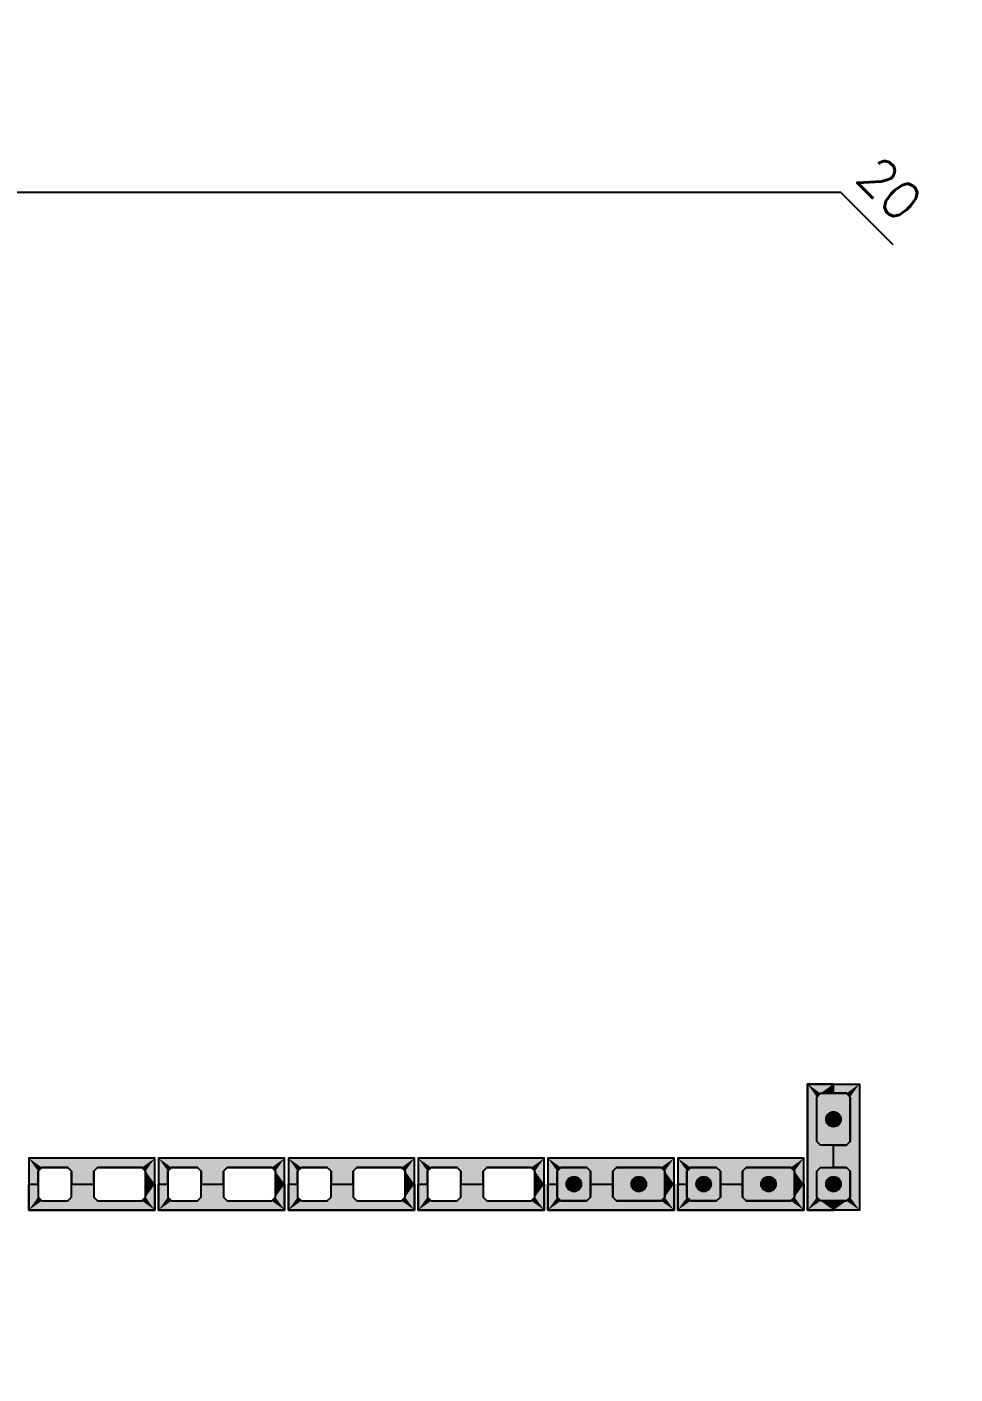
# Model space of a CAD drawing. Extents: x -1.9 to 86, y -1.6 to 60.9.
# Drawn here: x 43.99 to 48.99, y 5.71 to 12.98 of the extents above; entities that cross this region are included whole.
import ezdxf

# ---------------------------------------------------------------- set-up
doc = ezdxf.new("R2010")
doc.units = 0
doc.header["$MEASUREMENT"] = 0
for name, color, linetype in [('PENA_01', 1, 'CONTINUOUS'), ('PENA_02', 2, 'CONTINUOUS'), ('PENA_03', 3, 'CONTINUOUS'), ('PENA_05', 5, 'CONTINUOUS'), ('PENA_11', 252, 'CONTINUOUS'), ('PENA_21', 100, 'CONTINUOUS')]:
    doc.layers.add(name, color=color, linetype=linetype)
doc.styles.get("Standard").update_dxf_attribs({"font": 'ROMANS.SHX'})

msp = doc.modelspace()

# ---------------------------------------------------------------- linework, layer by layer
at = {"layer": 'PENA_01', "linetype": 'Continuous'}
for points in [[(48.246777, 6.96821), (48.246777, 7.20821), (48.266777, 7.22821), (48.406777, 7.22821), (48.426777, 7.20821), (48.426777, 6.96821), (48.406777, 6.94821), (48.266777, 6.94821), (48.246777, 6.96821)], [(44.066777, 6.64821), (44.206777, 6.64821), (44.226777, 6.66821), (44.226777, 6.80821), (44.206777, 6.82821), (44.066777, 6.82821), (44.046777, 6.80821), (44.046777, 6.66821), (44.066777, 6.64821)], [(44.366777, 6.64821), (44.606777, 6.64821), (44.626777, 6.66821), (44.626777, 6.80821), (44.606777, 6.82821), (44.366777, 6.82821), (44.346777, 6.80821), (44.346777, 6.66821), (44.366777, 6.64821)], [(44.766777, 6.64821), (44.906777, 6.64821), (44.926777, 6.66821), (44.926777, 6.80821), (44.906777, 6.82821), (44.766777, 6.82821), (44.746777, 6.80821), (44.746777, 6.66821), (44.766777, 6.64821)], [(45.066777, 6.64821), (45.306777, 6.64821), (45.326777, 6.66821), (45.326777, 6.80821), (45.306777, 6.82821), (45.066777, 6.82821), (45.046777, 6.80821), (45.046777, 6.66821), (45.066777, 6.64821)], [(45.466777, 6.64821), (45.606777, 6.64821), (45.626777, 6.66821), (45.626777, 6.80821), (45.606777, 6.82821), (45.466777, 6.82821), (45.446777, 6.80821), (45.446777, 6.66821), (45.466777, 6.64821)], [(45.766777, 6.64821), (46.006777, 6.64821), (46.026777, 6.66821), (46.026777, 6.80821), (46.006777, 6.82821), (45.766777, 6.82821), (45.746777, 6.80821), (45.746777, 6.66821), (45.766777, 6.64821)], [(46.166777, 6.64821), (46.306777, 6.64821), (46.326777, 6.66821), (46.326777, 6.80821), (46.306777, 6.82821), (46.166777, 6.82821), (46.146777, 6.80821), (46.146777, 6.66821), (46.166777, 6.64821)], [(46.466777, 6.64821), (46.706777, 6.64821), (46.726777, 6.66821), (46.726777, 6.80821), (46.706777, 6.82821), (46.466777, 6.82821), (46.446777, 6.80821), (46.446777, 6.66821), (46.466777, 6.64821)], [(46.866777, 6.64821), (47.006777, 6.64821), (47.026777, 6.66821), (47.026777, 6.80821), (47.006777, 6.82821), (46.866777, 6.82821), (46.846777, 6.80821), (46.846777, 6.66821), (46.866777, 6.64821)], [(47.166777, 6.64821), (47.406777, 6.64821), (47.426777, 6.66821), (47.426777, 6.80821), (47.406777, 6.82821), (47.166777, 6.82821), (47.146777, 6.80821), (47.146777, 6.66821), (47.166777, 6.64821)], [(47.566777, 6.64821), (47.706777, 6.64821), (47.726777, 6.66821), (47.726777, 6.80821), (47.706777, 6.82821), (47.566777, 6.82821), (47.546777, 6.80821), (47.546777, 6.66821), (47.566777, 6.64821)], [(47.866777, 6.64821), (48.106777, 6.64821), (48.126777, 6.66821), (48.126777, 6.80821), (48.106777, 6.82821), (47.866777, 6.82821), (47.846777, 6.80821), (47.846777, 6.66821), (47.866777, 6.64821)], [(48.246777, 6.66821), (48.246777, 6.80821), (48.266777, 6.82821), (48.406777, 6.82821), (48.426777, 6.80821), (48.426777, 6.66821), (48.406777, 6.64821), (48.266777, 6.64821), (48.246777, 6.66821)]]:
    msp.add_lwpolyline(points, dxfattribs=at)
at = {"layer": 'PENA_02', "linetype": 'Continuous'}
for points in [[(48.196777, 6.59821), (48.196777, 7.27821), (48.476777, 7.27821), (48.476777, 6.59821), (48.196777, 6.59821)], [(43.996777, 6.59821), (44.676777, 6.59821), (44.676777, 6.87821), (43.996777, 6.87821), (43.996777, 6.59821)], [(44.696777, 6.59821), (45.376777, 6.59821), (45.376777, 6.87821), (44.696777, 6.87821), (44.696777, 6.59821)], [(45.396777, 6.59821), (46.076777, 6.59821), (46.076777, 6.87821), (45.396777, 6.87821), (45.396777, 6.59821)], [(46.096777, 6.59821), (46.776777, 6.59821), (46.776777, 6.87821), (46.096777, 6.87821), (46.096777, 6.59821)], [(46.796777, 6.59821), (47.476777, 6.59821), (47.476777, 6.87821), (46.796777, 6.87821), (46.796777, 6.59821)], [(47.496777, 6.59821), (48.176777, 6.59821), (48.176777, 6.87821), (47.496777, 6.87821), (47.496777, 6.59821)]]:
    msp.add_lwpolyline(points, dxfattribs=at)
at = {"layer": 'PENA_03', "linetype": 'Continuous'}
for points in [[(48.266777, 6.94821), (48.246777, 6.96821), (48.246777, 7.20821), (48.266777, 7.22821), (48.406777, 7.22821), (48.426777, 7.20821), (48.426777, 6.96821), (48.406777, 6.94821), (48.266777, 6.94821)], [(47.026777, 6.66821), (47.006777, 6.64821), (46.866777, 6.64821), (46.846777, 6.66821), (46.846777, 6.80821), (46.866777, 6.82821), (47.006777, 6.82821), (47.026777, 6.80821), (47.026777, 6.66821)], [(47.426777, 6.66821), (47.406777, 6.64821), (47.166777, 6.64821), (47.146777, 6.66821), (47.146777, 6.80821), (47.166777, 6.82821), (47.406777, 6.82821), (47.426777, 6.80821), (47.426777, 6.66821)], [(47.726777, 6.66821), (47.706777, 6.64821), (47.566777, 6.64821), (47.546777, 6.66821), (47.546777, 6.80821), (47.566777, 6.82821), (47.706777, 6.82821), (47.726777, 6.80821), (47.726777, 6.66821)], [(48.126777, 6.66821), (48.106777, 6.64821), (47.866777, 6.64821), (47.846777, 6.66821), (47.846777, 6.80821), (47.866777, 6.82821), (48.106777, 6.82821), (48.126777, 6.80821), (48.126777, 6.66821)], [(48.426777, 6.66821), (48.406777, 6.64821), (48.266777, 6.64821), (48.246777, 6.66821), (48.246777, 6.80821), (48.266777, 6.82821), (48.406777, 6.82821), (48.426777, 6.80821), (48.426777, 6.66821)]]:
    msp.add_lwpolyline(points, dxfattribs=at)
for centre in [(48.336777, 7.08821), (46.936777, 6.73821), (47.286777, 6.73821), (47.636777, 6.73821), (47.986777, 6.73821), (48.336777, 6.73821)]:
    msp.add_circle(centre, 0.04, dxfattribs=at)
for points in [[(48.376777, 7.08821), (48.316777, 7.122851), (48.299189, 7.101891)], [(48.376777, 7.08821), (48.343723, 7.127602), (48.316777, 7.122851)], [(48.376777, 7.08821), (48.367419, 7.113921), (48.343723, 7.127602)], [(48.376777, 7.08821), (48.299189, 7.101891), (48.299189, 7.074529)], [(48.376777, 7.08821), (48.299189, 7.074529), (48.316777, 7.053569)], [(48.376777, 7.08821), (48.316777, 7.053569), (48.343723, 7.048817)], [(48.376777, 7.08821), (48.343723, 7.048817), (48.367419, 7.062498)], [(48.376777, 7.08821), (48.367419, 7.062498), (48.376777, 7.08821)], [(46.976777, 6.73821), (46.916777, 6.772851), (46.899189, 6.751891)], [(46.976777, 6.73821), (46.943723, 6.777602), (46.916777, 6.772851)], [(46.976777, 6.73821), (46.967419, 6.763921), (46.943723, 6.777602)], [(47.326777, 6.73821), (47.266777, 6.772851), (47.249189, 6.751891)], [(47.326777, 6.73821), (47.293723, 6.777602), (47.266777, 6.772851)], [(47.326777, 6.73821), (47.317419, 6.763921), (47.293723, 6.777602)], [(47.676777, 6.73821), (47.616777, 6.772851), (47.599189, 6.751891)], [(47.676777, 6.73821), (47.643723, 6.777602), (47.616777, 6.772851)], [(47.676777, 6.73821), (47.667419, 6.763921), (47.643723, 6.777602)], [(48.026777, 6.73821), (47.966777, 6.772851), (47.949189, 6.751891)], [(48.026777, 6.73821), (47.993723, 6.777602), (47.966777, 6.772851)], [(48.026777, 6.73821), (48.017419, 6.763921), (47.993723, 6.777602)], [(48.376777, 6.73821), (48.316777, 6.772851), (48.299189, 6.751891)], [(48.376777, 6.73821), (48.343723, 6.777602), (48.316777, 6.772851)], [(48.376777, 6.73821), (48.367419, 6.763921), (48.343723, 6.777602)], [(46.976777, 6.73821), (46.899189, 6.751891), (46.899189, 6.724529)], [(46.976777, 6.73821), (46.899189, 6.724529), (46.916777, 6.703569)], [(46.976777, 6.73821), (46.916777, 6.703569), (46.943723, 6.698817)], [(46.976777, 6.73821), (46.943723, 6.698817), (46.967419, 6.712498)], [(46.976777, 6.73821), (46.967419, 6.712498), (46.976777, 6.73821)], [(47.326777, 6.73821), (47.249189, 6.751891), (47.249189, 6.724529)], [(47.326777, 6.73821), (47.249189, 6.724529), (47.266777, 6.703569)], [(47.326777, 6.73821), (47.266777, 6.703569), (47.293723, 6.698817)], [(47.326777, 6.73821), (47.293723, 6.698817), (47.317419, 6.712498)], [(47.326777, 6.73821), (47.317419, 6.712498), (47.326777, 6.73821)], [(47.676777, 6.73821), (47.599189, 6.751891), (47.599189, 6.724529)], [(47.676777, 6.73821), (47.599189, 6.724529), (47.616777, 6.703569)], [(47.676777, 6.73821), (47.616777, 6.703569), (47.643723, 6.698817)], [(47.676777, 6.73821), (47.643723, 6.698817), (47.667419, 6.712498)], [(47.676777, 6.73821), (47.667419, 6.712498), (47.676777, 6.73821)], [(48.026777, 6.73821), (47.949189, 6.751891), (47.949189, 6.724529)], [(48.026777, 6.73821), (47.949189, 6.724529), (47.966777, 6.703569)], [(48.026777, 6.73821), (47.966777, 6.703569), (47.993723, 6.698817)], [(48.026777, 6.73821), (47.993723, 6.698817), (48.017419, 6.712498)], [(48.026777, 6.73821), (48.017419, 6.712498), (48.026777, 6.73821)], [(48.376777, 6.73821), (48.299189, 6.751891), (48.299189, 6.724529)], [(48.376777, 6.73821), (48.299189, 6.724529), (48.316777, 6.703569)], [(48.376777, 6.73821), (48.316777, 6.703569), (48.343723, 6.698817)], [(48.376777, 6.73821), (48.343723, 6.698817), (48.367419, 6.712498)], [(48.376777, 6.73821), (48.367419, 6.712498), (48.376777, 6.73821)]]:
    msp.add_solid(points, dxfattribs=at)
at = {"layer": 'PENA_05', "linetype": 'Continuous'}
for p, q in [((48.376777, 12.087511), (36.588837, 12.087511)), ((48.65962, 11.804668), (48.376777, 12.087511))]:
    msp.add_line(p, q, dxfattribs=at)
at = {"layer": 'PENA_11', "linetype": 'Continuous'}
for points in [[(48.266777, 6.94821), (48.246777, 7.20821), (48.266777, 7.22821)], [(48.266777, 6.94821), (48.246777, 6.96821), (48.246777, 7.20821)], [(48.266777, 6.94821), (48.266777, 7.22821), (48.406777, 7.22821)], [(48.266777, 6.94821), (48.406777, 7.22821), (48.426777, 7.20821)], [(48.266777, 6.94821), (48.426777, 7.20821), (48.426777, 6.96821)], [(48.266777, 6.94821), (48.426777, 6.96821), (48.406777, 6.94821)], [(48.266777, 6.94821), (48.406777, 6.94821), (48.266777, 6.94821)], [(47.026777, 6.66821), (46.846777, 6.80821), (46.866777, 6.82821)], [(47.026777, 6.66821), (46.846777, 6.66821), (46.846777, 6.80821)], [(47.026777, 6.66821), (46.866777, 6.82821), (47.006777, 6.82821)], [(47.026777, 6.66821), (47.006777, 6.82821), (47.026777, 6.80821)], [(47.026777, 6.66821), (47.026777, 6.80821), (47.026777, 6.66821)], [(47.426777, 6.66821), (47.146777, 6.80821), (47.166777, 6.82821)], [(47.426777, 6.66821), (47.146777, 6.66821), (47.146777, 6.80821)], [(47.426777, 6.66821), (47.166777, 6.82821), (47.406777, 6.82821)], [(47.426777, 6.66821), (47.406777, 6.82821), (47.426777, 6.80821)], [(47.426777, 6.66821), (47.426777, 6.80821), (47.426777, 6.66821)], [(47.726777, 6.66821), (47.546777, 6.80821), (47.566777, 6.82821)], [(47.726777, 6.66821), (47.546777, 6.66821), (47.546777, 6.80821)], [(47.726777, 6.66821), (47.566777, 6.82821), (47.706777, 6.82821)], [(47.726777, 6.66821), (47.706777, 6.82821), (47.726777, 6.80821)], [(47.726777, 6.66821), (47.726777, 6.80821), (47.726777, 6.66821)], [(48.126777, 6.66821), (47.846777, 6.80821), (47.866777, 6.82821)], [(48.126777, 6.66821), (47.846777, 6.66821), (47.846777, 6.80821)], [(48.126777, 6.66821), (47.866777, 6.82821), (48.106777, 6.82821)], [(48.126777, 6.66821), (48.106777, 6.82821), (48.126777, 6.80821)], [(48.126777, 6.66821), (48.126777, 6.80821), (48.126777, 6.66821)], [(48.426777, 6.66821), (48.246777, 6.80821), (48.266777, 6.82821)], [(48.426777, 6.66821), (48.246777, 6.66821), (48.246777, 6.80821)], [(48.426777, 6.66821), (48.266777, 6.82821), (48.406777, 6.82821)], [(48.426777, 6.66821), (48.406777, 6.82821), (48.426777, 6.80821)], [(48.426777, 6.66821), (48.426777, 6.80821), (48.426777, 6.66821)], [(47.026777, 6.66821), (46.866777, 6.64821), (46.846777, 6.66821)], [(47.026777, 6.66821), (47.006777, 6.64821), (46.866777, 6.64821)], [(47.426777, 6.66821), (47.166777, 6.64821), (47.146777, 6.66821)], [(47.426777, 6.66821), (47.406777, 6.64821), (47.166777, 6.64821)], [(47.726777, 6.66821), (47.566777, 6.64821), (47.546777, 6.66821)], [(47.726777, 6.66821), (47.706777, 6.64821), (47.566777, 6.64821)], [(48.126777, 6.66821), (47.866777, 6.64821), (47.846777, 6.66821)], [(48.126777, 6.66821), (48.106777, 6.64821), (47.866777, 6.64821)], [(48.426777, 6.66821), (48.266777, 6.64821), (48.246777, 6.66821)], [(48.426777, 6.66821), (48.406777, 6.64821), (48.266777, 6.64821)]]:
    msp.add_solid(points, dxfattribs=at)
at = {"layer": 'PENA_21', "linetype": 'Continuous'}
for points in [[(48.336777, 6.59821), (48.336777, 6.64821), (48.266777, 6.64821), (48.246777, 6.66821), (48.246777, 6.80821), (48.266777, 6.82821), (48.336777, 6.82821), (48.336777, 6.94821), (48.266777, 6.94821), (48.246777, 6.96821), (48.246777, 7.20821), (48.266777, 7.22821), (48.336777, 7.22821), (48.336777, 7.27821), (48.196777, 7.27821), (48.196777, 6.59821), (48.336777, 6.59821)], [(48.336777, 6.59821), (48.336777, 6.64821), (48.406777, 6.64821), (48.426777, 6.66821), (48.426777, 6.80821), (48.406777, 6.82821), (48.336777, 6.82821), (48.336777, 6.94821), (48.406777, 6.94821), (48.426777, 6.96821), (48.426777, 7.20821), (48.406777, 7.22821), (48.336777, 7.22821), (48.336777, 7.27821), (48.476777, 7.27821), (48.476777, 6.59821), (48.336777, 6.59821)], [(43.996777, 6.73821), (44.046777, 6.73821), (44.046777, 6.80821), (44.066777, 6.82821), (44.206777, 6.82821), (44.226777, 6.80821), (44.226777, 6.73821), (44.346777, 6.73821), (44.346777, 6.80821), (44.366777, 6.82821), (44.606777, 6.82821), (44.626777, 6.80821), (44.626777, 6.73821), (44.676777, 6.73821), (44.676777, 6.87821), (43.996777, 6.87821), (43.996777, 6.73821)], [(44.696777, 6.73821), (44.746777, 6.73821), (44.746777, 6.80821), (44.766777, 6.82821), (44.906777, 6.82821), (44.926777, 6.80821), (44.926777, 6.73821), (45.046777, 6.73821), (45.046777, 6.80821), (45.066777, 6.82821), (45.306777, 6.82821), (45.326777, 6.80821), (45.326777, 6.73821), (45.376777, 6.73821), (45.376777, 6.87821), (44.696777, 6.87821), (44.696777, 6.73821)], [(45.396777, 6.73821), (45.446777, 6.73821), (45.446777, 6.80821), (45.466777, 6.82821), (45.606777, 6.82821), (45.626777, 6.80821), (45.626777, 6.73821), (45.746777, 6.73821), (45.746777, 6.80821), (45.766777, 6.82821), (46.006777, 6.82821), (46.026777, 6.80821), (46.026777, 6.73821), (46.076777, 6.73821), (46.076777, 6.87821), (45.396777, 6.87821), (45.396777, 6.73821)], [(46.096777, 6.73821), (46.146777, 6.73821), (46.146777, 6.80821), (46.166777, 6.82821), (46.306777, 6.82821), (46.326777, 6.80821), (46.326777, 6.73821), (46.446777, 6.73821), (46.446777, 6.80821), (46.466777, 6.82821), (46.706777, 6.82821), (46.726777, 6.80821), (46.726777, 6.73821), (46.776777, 6.73821), (46.776777, 6.87821), (46.096777, 6.87821), (46.096777, 6.73821)], [(46.796777, 6.73821), (46.846777, 6.73821), (46.846777, 6.80821), (46.866777, 6.82821), (47.006777, 6.82821), (47.026777, 6.80821), (47.026777, 6.73821), (47.146777, 6.73821), (47.146777, 6.80821), (47.166777, 6.82821), (47.406777, 6.82821), (47.426777, 6.80821), (47.426777, 6.73821), (47.476777, 6.73821), (47.476777, 6.87821), (46.796777, 6.87821), (46.796777, 6.73821)], [(47.496777, 6.73821), (47.546777, 6.73821), (47.546777, 6.80821), (47.566777, 6.82821), (47.706777, 6.82821), (47.726777, 6.80821), (47.726777, 6.73821), (47.846777, 6.73821), (47.846777, 6.80821), (47.866777, 6.82821), (48.106777, 6.82821), (48.126777, 6.80821), (48.126777, 6.73821), (48.176777, 6.73821), (48.176777, 6.87821), (47.496777, 6.87821), (47.496777, 6.73821)], [(43.996777, 6.73821), (44.046777, 6.73821), (44.046777, 6.66821), (44.066777, 6.64821), (44.206777, 6.64821), (44.226777, 6.66821), (44.226777, 6.73821), (44.346777, 6.73821), (44.346777, 6.66821), (44.366777, 6.64821), (44.606777, 6.64821), (44.626777, 6.66821), (44.626777, 6.73821), (44.676777, 6.73821), (44.676777, 6.59821), (43.996777, 6.59821), (43.996777, 6.73821)], [(44.696777, 6.73821), (44.746777, 6.73821), (44.746777, 6.66821), (44.766777, 6.64821), (44.906777, 6.64821), (44.926777, 6.66821), (44.926777, 6.73821), (45.046777, 6.73821), (45.046777, 6.66821), (45.066777, 6.64821), (45.306777, 6.64821), (45.326777, 6.66821), (45.326777, 6.73821), (45.376777, 6.73821), (45.376777, 6.59821), (44.696777, 6.59821), (44.696777, 6.73821)], [(45.396777, 6.73821), (45.446777, 6.73821), (45.446777, 6.66821), (45.466777, 6.64821), (45.606777, 6.64821), (45.626777, 6.66821), (45.626777, 6.73821), (45.746777, 6.73821), (45.746777, 6.66821), (45.766777, 6.64821), (46.006777, 6.64821), (46.026777, 6.66821), (46.026777, 6.73821), (46.076777, 6.73821), (46.076777, 6.59821), (45.396777, 6.59821), (45.396777, 6.73821)], [(46.096777, 6.73821), (46.146777, 6.73821), (46.146777, 6.66821), (46.166777, 6.64821), (46.306777, 6.64821), (46.326777, 6.66821), (46.326777, 6.73821), (46.446777, 6.73821), (46.446777, 6.66821), (46.466777, 6.64821), (46.706777, 6.64821), (46.726777, 6.66821), (46.726777, 6.73821), (46.776777, 6.73821), (46.776777, 6.59821), (46.096777, 6.59821), (46.096777, 6.73821)], [(46.796777, 6.73821), (46.846777, 6.73821), (46.846777, 6.66821), (46.866777, 6.64821), (47.006777, 6.64821), (47.026777, 6.66821), (47.026777, 6.73821), (47.146777, 6.73821), (47.146777, 6.66821), (47.166777, 6.64821), (47.406777, 6.64821), (47.426777, 6.66821), (47.426777, 6.73821), (47.476777, 6.73821), (47.476777, 6.59821), (46.796777, 6.59821), (46.796777, 6.73821)], [(47.496777, 6.73821), (47.546777, 6.73821), (47.546777, 6.66821), (47.566777, 6.64821), (47.706777, 6.64821), (47.726777, 6.66821), (47.726777, 6.73821), (47.846777, 6.73821), (47.846777, 6.66821), (47.866777, 6.64821), (48.106777, 6.64821), (48.126777, 6.66821), (48.126777, 6.73821), (48.176777, 6.73821), (48.176777, 6.59821), (47.496777, 6.59821), (47.496777, 6.73821)]]:
    msp.add_lwpolyline(points, dxfattribs=at)
for points in [[(48.336777, 7.27821), (48.196777, 7.27821), (48.266777, 7.22821)], [(48.266777, 7.22821), (48.196777, 7.27821), (48.246777, 7.20821)], [(48.196777, 7.27821), (48.246777, 6.66821), (48.246777, 7.20821)], [(48.196777, 6.59821), (48.246777, 6.66821), (48.196777, 7.27821)], [(48.336777, 7.22821), (48.336777, 7.27821), (48.266777, 7.22821)], [(48.406777, 7.22821), (48.336777, 7.22821), (48.476777, 7.27821)], [(48.336777, 7.22821), (48.336777, 7.27821), (48.476777, 7.27821)], [(48.426777, 7.20821), (48.406777, 7.22821), (48.476777, 7.27821)], [(48.426777, 6.96821), (48.476777, 7.27821), (48.426777, 6.80821)], [(48.426777, 6.80821), (48.476777, 7.27821), (48.426777, 6.66821)], [(48.476777, 7.27821), (48.476777, 6.59821), (48.426777, 6.66821)], [(48.426777, 6.96821), (48.426777, 7.20821), (48.476777, 7.27821)], [(48.246777, 7.20821), (48.246777, 6.66821), (48.246777, 6.80821)], [(48.246777, 7.20821), (48.246777, 6.96821), (48.246777, 6.80821)], [(48.266777, 6.82821), (48.246777, 6.96821), (48.246777, 6.80821)], [(48.266777, 6.82821), (48.266777, 6.94821), (48.246777, 6.96821)], [(48.336777, 6.82821), (48.266777, 6.94821), (48.266777, 6.82821)], [(48.336777, 6.82821), (48.336777, 6.94821), (48.266777, 6.94821)], [(48.336777, 6.82821), (48.406777, 6.94821), (48.406777, 6.82821)], [(48.336777, 6.82821), (48.336777, 6.94821), (48.406777, 6.94821)], [(48.406777, 6.94821), (48.426777, 6.96821), (48.406777, 6.82821)], [(48.406777, 6.82821), (48.426777, 6.96821), (48.426777, 6.80821)], [(44.676777, 6.87821), (43.996777, 6.87821), (44.066777, 6.82821)], [(43.996777, 6.87821), (43.996777, 6.73821), (44.046777, 6.73821)], [(43.996777, 6.87821), (44.046777, 6.73821), (44.046777, 6.80821)], [(43.996777, 6.87821), (44.046777, 6.80821), (44.066777, 6.82821)], [(44.676777, 6.87821), (44.066777, 6.82821), (44.206777, 6.82821)], [(44.676777, 6.87821), (44.206777, 6.82821), (44.226777, 6.80821)], [(44.676777, 6.87821), (44.226777, 6.80821), (44.366777, 6.82821)], [(44.676777, 6.87821), (44.366777, 6.82821), (44.606777, 6.82821)], [(44.676777, 6.87821), (44.606777, 6.82821), (44.626777, 6.80821)], [(44.676777, 6.87821), (44.626777, 6.80821), (44.676777, 6.73821)], [(45.376777, 6.87821), (44.696777, 6.87821), (44.766777, 6.82821)], [(44.696777, 6.87821), (44.696777, 6.73821), (44.746777, 6.73821)], [(44.696777, 6.87821), (44.746777, 6.73821), (44.746777, 6.80821)], [(44.696777, 6.87821), (44.746777, 6.80821), (44.766777, 6.82821)], [(45.376777, 6.87821), (44.766777, 6.82821), (44.906777, 6.82821)], [(45.376777, 6.87821), (44.906777, 6.82821), (44.926777, 6.80821)], [(45.376777, 6.87821), (44.926777, 6.80821), (45.066777, 6.82821)], [(45.376777, 6.87821), (45.066777, 6.82821), (45.306777, 6.82821)], [(45.376777, 6.87821), (45.306777, 6.82821), (45.326777, 6.80821)], [(45.376777, 6.87821), (45.326777, 6.80821), (45.376777, 6.73821)], [(46.076777, 6.87821), (45.396777, 6.87821), (45.466777, 6.82821)], [(45.396777, 6.87821), (45.396777, 6.73821), (45.446777, 6.73821)], [(45.396777, 6.87821), (45.446777, 6.73821), (45.446777, 6.80821)], [(45.396777, 6.87821), (45.446777, 6.80821), (45.466777, 6.82821)], [(46.076777, 6.87821), (45.466777, 6.82821), (45.606777, 6.82821)], [(46.076777, 6.87821), (45.606777, 6.82821), (45.626777, 6.80821)], [(46.076777, 6.87821), (45.626777, 6.80821), (45.766777, 6.82821)], [(46.076777, 6.87821), (45.766777, 6.82821), (46.006777, 6.82821)], [(46.076777, 6.87821), (46.006777, 6.82821), (46.026777, 6.80821)], [(46.076777, 6.87821), (46.026777, 6.80821), (46.076777, 6.73821)], [(46.776777, 6.87821), (46.096777, 6.87821), (46.166777, 6.82821)], [(46.096777, 6.87821), (46.096777, 6.73821), (46.146777, 6.73821)], [(46.096777, 6.87821), (46.146777, 6.73821), (46.146777, 6.80821)], [(46.096777, 6.87821), (46.146777, 6.80821), (46.166777, 6.82821)], [(46.776777, 6.87821), (46.166777, 6.82821), (46.306777, 6.82821)], [(46.776777, 6.87821), (46.306777, 6.82821), (46.326777, 6.80821)], [(46.776777, 6.87821), (46.326777, 6.80821), (46.466777, 6.82821)], [(46.776777, 6.87821), (46.466777, 6.82821), (46.706777, 6.82821)], [(46.776777, 6.87821), (46.706777, 6.82821), (46.726777, 6.80821)], [(46.776777, 6.87821), (46.726777, 6.80821), (46.776777, 6.73821)], [(47.476777, 6.87821), (46.796777, 6.87821), (46.866777, 6.82821)], [(46.796777, 6.87821), (46.796777, 6.73821), (46.846777, 6.73821)], [(46.796777, 6.87821), (46.846777, 6.73821), (46.846777, 6.80821)], [(46.796777, 6.87821), (46.846777, 6.80821), (46.866777, 6.82821)], [(47.476777, 6.87821), (46.866777, 6.82821), (47.006777, 6.82821)], [(47.476777, 6.87821), (47.006777, 6.82821), (47.026777, 6.80821)], [(47.476777, 6.87821), (47.026777, 6.80821), (47.166777, 6.82821)], [(47.476777, 6.87821), (47.166777, 6.82821), (47.406777, 6.82821)], [(47.476777, 6.87821), (47.406777, 6.82821), (47.426777, 6.80821)], [(47.476777, 6.87821), (47.426777, 6.80821), (47.476777, 6.73821)], [(48.176777, 6.87821), (47.496777, 6.87821), (47.566777, 6.82821)], [(47.496777, 6.87821), (47.496777, 6.73821), (47.546777, 6.73821)], [(47.496777, 6.87821), (47.546777, 6.73821), (47.546777, 6.80821)], [(47.496777, 6.87821), (47.546777, 6.80821), (47.566777, 6.82821)], [(48.176777, 6.87821), (47.566777, 6.82821), (47.706777, 6.82821)], [(48.176777, 6.87821), (47.706777, 6.82821), (47.726777, 6.80821)], [(48.176777, 6.87821), (47.726777, 6.80821), (47.866777, 6.82821)], [(48.176777, 6.87821), (47.866777, 6.82821), (48.106777, 6.82821)], [(48.176777, 6.87821), (48.106777, 6.82821), (48.126777, 6.80821)], [(48.176777, 6.87821), (48.126777, 6.80821), (48.176777, 6.73821)], [(44.226777, 6.80821), (44.346777, 6.80821), (44.366777, 6.82821)], [(44.226777, 6.80821), (44.226777, 6.73821), (44.346777, 6.73821)], [(44.226777, 6.80821), (44.346777, 6.73821), (44.346777, 6.80821)], [(44.676777, 6.73821), (44.626777, 6.80821), (44.626777, 6.73821)], [(44.926777, 6.80821), (45.046777, 6.80821), (45.066777, 6.82821)], [(44.926777, 6.80821), (44.926777, 6.73821), (45.046777, 6.73821)], [(44.926777, 6.80821), (45.046777, 6.73821), (45.046777, 6.80821)], [(45.376777, 6.73821), (45.326777, 6.80821), (45.326777, 6.73821)], [(45.626777, 6.80821), (45.746777, 6.80821), (45.766777, 6.82821)], [(45.626777, 6.80821), (45.626777, 6.73821), (45.746777, 6.73821)], [(45.626777, 6.80821), (45.746777, 6.73821), (45.746777, 6.80821)], [(46.076777, 6.73821), (46.026777, 6.80821), (46.026777, 6.73821)], [(46.326777, 6.80821), (46.446777, 6.80821), (46.466777, 6.82821)], [(46.326777, 6.80821), (46.326777, 6.73821), (46.446777, 6.73821)], [(46.326777, 6.80821), (46.446777, 6.73821), (46.446777, 6.80821)], [(46.776777, 6.73821), (46.726777, 6.80821), (46.726777, 6.73821)], [(47.026777, 6.80821), (47.146777, 6.80821), (47.166777, 6.82821)], [(47.026777, 6.80821), (47.026777, 6.73821), (47.146777, 6.73821)], [(47.026777, 6.80821), (47.146777, 6.73821), (47.146777, 6.80821)], [(47.476777, 6.73821), (47.426777, 6.80821), (47.426777, 6.73821)], [(47.726777, 6.80821), (47.846777, 6.80821), (47.866777, 6.82821)], [(47.726777, 6.80821), (47.726777, 6.73821), (47.846777, 6.73821)], [(47.726777, 6.80821), (47.846777, 6.73821), (47.846777, 6.80821)], [(48.176777, 6.73821), (48.126777, 6.80821), (48.126777, 6.73821)], [(43.996777, 6.59821), (43.996777, 6.73821), (44.046777, 6.73821)], [(43.996777, 6.59821), (44.046777, 6.73821), (44.046777, 6.66821)], [(44.226777, 6.66821), (44.226777, 6.73821), (44.346777, 6.73821)], [(44.226777, 6.66821), (44.346777, 6.73821), (44.346777, 6.66821)], [(44.676777, 6.59821), (44.626777, 6.66821), (44.676777, 6.73821)], [(44.676777, 6.73821), (44.626777, 6.66821), (44.626777, 6.73821)], [(44.696777, 6.59821), (44.696777, 6.73821), (44.746777, 6.73821)], [(44.696777, 6.59821), (44.746777, 6.73821), (44.746777, 6.66821)], [(44.926777, 6.66821), (44.926777, 6.73821), (45.046777, 6.73821)], [(44.926777, 6.66821), (45.046777, 6.73821), (45.046777, 6.66821)], [(45.376777, 6.59821), (45.326777, 6.66821), (45.376777, 6.73821)], [(45.376777, 6.73821), (45.326777, 6.66821), (45.326777, 6.73821)], [(45.396777, 6.59821), (45.396777, 6.73821), (45.446777, 6.73821)], [(45.396777, 6.59821), (45.446777, 6.73821), (45.446777, 6.66821)], [(45.626777, 6.66821), (45.626777, 6.73821), (45.746777, 6.73821)], [(45.626777, 6.66821), (45.746777, 6.73821), (45.746777, 6.66821)], [(46.076777, 6.59821), (46.026777, 6.66821), (46.076777, 6.73821)], [(46.076777, 6.73821), (46.026777, 6.66821), (46.026777, 6.73821)], [(46.096777, 6.59821), (46.096777, 6.73821), (46.146777, 6.73821)], [(46.096777, 6.59821), (46.146777, 6.73821), (46.146777, 6.66821)], [(46.326777, 6.66821), (46.326777, 6.73821), (46.446777, 6.73821)], [(46.326777, 6.66821), (46.446777, 6.73821), (46.446777, 6.66821)], [(46.776777, 6.59821), (46.726777, 6.66821), (46.776777, 6.73821)], [(46.776777, 6.73821), (46.726777, 6.66821), (46.726777, 6.73821)], [(46.796777, 6.59821), (46.796777, 6.73821), (46.846777, 6.73821)], [(46.796777, 6.59821), (46.846777, 6.73821), (46.846777, 6.66821)], [(47.026777, 6.66821), (47.026777, 6.73821), (47.146777, 6.73821)], [(47.026777, 6.66821), (47.146777, 6.73821), (47.146777, 6.66821)], [(47.476777, 6.59821), (47.426777, 6.66821), (47.476777, 6.73821)], [(47.476777, 6.73821), (47.426777, 6.66821), (47.426777, 6.73821)], [(47.496777, 6.59821), (47.496777, 6.73821), (47.546777, 6.73821)], [(47.496777, 6.59821), (47.546777, 6.73821), (47.546777, 6.66821)], [(47.726777, 6.66821), (47.726777, 6.73821), (47.846777, 6.73821)], [(47.726777, 6.66821), (47.846777, 6.73821), (47.846777, 6.66821)], [(48.176777, 6.59821), (48.126777, 6.66821), (48.176777, 6.73821)], [(48.176777, 6.73821), (48.126777, 6.66821), (48.126777, 6.73821)], [(43.996777, 6.59821), (44.046777, 6.66821), (44.066777, 6.64821)], [(44.676777, 6.59821), (43.996777, 6.59821), (44.066777, 6.64821)], [(44.676777, 6.59821), (44.066777, 6.64821), (44.206777, 6.64821)], [(44.676777, 6.59821), (44.206777, 6.64821), (44.226777, 6.66821)], [(44.676777, 6.59821), (44.226777, 6.66821), (44.366777, 6.64821)], [(44.226777, 6.66821), (44.346777, 6.66821), (44.366777, 6.64821)], [(44.676777, 6.59821), (44.366777, 6.64821), (44.606777, 6.64821)], [(44.676777, 6.59821), (44.606777, 6.64821), (44.626777, 6.66821)], [(44.696777, 6.59821), (44.746777, 6.66821), (44.766777, 6.64821)], [(45.376777, 6.59821), (44.696777, 6.59821), (44.766777, 6.64821)], [(45.376777, 6.59821), (44.766777, 6.64821), (44.906777, 6.64821)], [(45.376777, 6.59821), (44.906777, 6.64821), (44.926777, 6.66821)], [(45.376777, 6.59821), (44.926777, 6.66821), (45.066777, 6.64821)], [(44.926777, 6.66821), (45.046777, 6.66821), (45.066777, 6.64821)], [(45.376777, 6.59821), (45.066777, 6.64821), (45.306777, 6.64821)], [(45.376777, 6.59821), (45.306777, 6.64821), (45.326777, 6.66821)], [(45.396777, 6.59821), (45.446777, 6.66821), (45.466777, 6.64821)], [(46.076777, 6.59821), (45.396777, 6.59821), (45.466777, 6.64821)], [(46.076777, 6.59821), (45.466777, 6.64821), (45.606777, 6.64821)], [(46.076777, 6.59821), (45.606777, 6.64821), (45.626777, 6.66821)], [(46.076777, 6.59821), (45.626777, 6.66821), (45.766777, 6.64821)], [(45.626777, 6.66821), (45.746777, 6.66821), (45.766777, 6.64821)], [(46.076777, 6.59821), (45.766777, 6.64821), (46.006777, 6.64821)], [(46.076777, 6.59821), (46.006777, 6.64821), (46.026777, 6.66821)], [(46.096777, 6.59821), (46.146777, 6.66821), (46.166777, 6.64821)], [(46.776777, 6.59821), (46.096777, 6.59821), (46.166777, 6.64821)], [(46.776777, 6.59821), (46.166777, 6.64821), (46.306777, 6.64821)], [(46.776777, 6.59821), (46.306777, 6.64821), (46.326777, 6.66821)], [(46.776777, 6.59821), (46.326777, 6.66821), (46.466777, 6.64821)], [(46.326777, 6.66821), (46.446777, 6.66821), (46.466777, 6.64821)], [(46.776777, 6.59821), (46.466777, 6.64821), (46.706777, 6.64821)], [(46.776777, 6.59821), (46.706777, 6.64821), (46.726777, 6.66821)], [(46.796777, 6.59821), (46.846777, 6.66821), (46.866777, 6.64821)], [(47.476777, 6.59821), (46.796777, 6.59821), (46.866777, 6.64821)], [(47.476777, 6.59821), (46.866777, 6.64821), (47.006777, 6.64821)], [(47.476777, 6.59821), (47.006777, 6.64821), (47.026777, 6.66821)], [(47.476777, 6.59821), (47.026777, 6.66821), (47.166777, 6.64821)], [(47.026777, 6.66821), (47.146777, 6.66821), (47.166777, 6.64821)], [(47.476777, 6.59821), (47.166777, 6.64821), (47.406777, 6.64821)], [(47.476777, 6.59821), (47.406777, 6.64821), (47.426777, 6.66821)], [(47.496777, 6.59821), (47.546777, 6.66821), (47.566777, 6.64821)], [(48.176777, 6.59821), (47.496777, 6.59821), (47.566777, 6.64821)], [(48.176777, 6.59821), (47.566777, 6.64821), (47.706777, 6.64821)], [(48.176777, 6.59821), (47.706777, 6.64821), (47.726777, 6.66821)], [(48.176777, 6.59821), (47.726777, 6.66821), (47.866777, 6.64821)], [(47.726777, 6.66821), (47.846777, 6.66821), (47.866777, 6.64821)], [(48.176777, 6.59821), (47.866777, 6.64821), (48.106777, 6.64821)], [(48.176777, 6.59821), (48.106777, 6.64821), (48.126777, 6.66821)], [(48.266777, 6.64821), (48.246777, 6.66821), (48.196777, 6.59821)], [(48.266777, 6.64821), (48.196777, 6.59821), (48.336777, 6.59821)], [(48.266777, 6.64821), (48.336777, 6.59821), (48.336777, 6.64821)], [(48.476777, 6.59821), (48.336777, 6.59821), (48.406777, 6.64821)], [(48.406777, 6.64821), (48.336777, 6.59821), (48.336777, 6.64821)], [(48.426777, 6.66821), (48.476777, 6.59821), (48.406777, 6.64821)]]:
    msp.add_solid(points, dxfattribs=at)

# ---------------------------------------------------------------- texts
at = {"layer": 'PENA_03', "linetype": 'Continuous'}
msp.add_text('20', height=0.2, rotation=315, dxfattribs=at).set_placement((48.447488, 12.158221))

doc.saveas('drawing.dxf')
